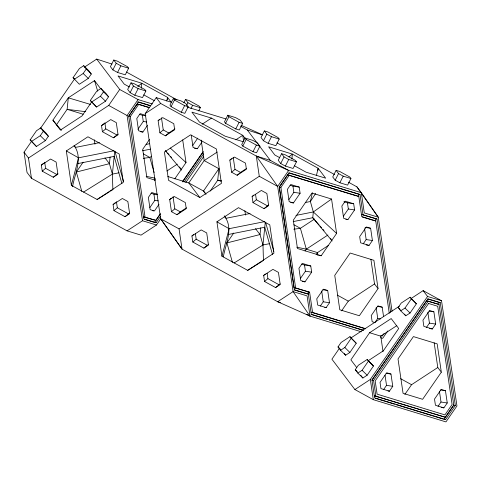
<?xml version="1.0" encoding="UTF-8"?>
<svg xmlns="http://www.w3.org/2000/svg" width="481" height="481" viewBox="0 0 481 481"><rect width="100%" height="100%" fill="white"/><g stroke="black" fill="none" stroke-linecap="round" stroke-linejoin="round"><path stroke-width="0.72" d="M72.565 186.724C74.729 173.473 83.243 158.153 74.17 145.683M110.107 157.028L109.434 163.678L112.386 174.11L112.855 189.105M83.502 192.123L112.386 174.11L114.694 151.341M141.288 88.257L141.793 83.219L118.043 75.95L124.236 84.127L129.449 86.995M167.328 99.537L167.544 97.378L141.793 83.219L137.806 86.502M201.166 140.103L204.172 160.594L218.885 168.687L217.725 180.201L210.227 191.065M223.316 256.866C225.601 243.753 233.952 228.084 224.278 215.987M260.69 227.898L260.017 234.548L262.975 244.973L263.462 260.72M234.085 262.987L262.975 244.973L265.278 222.204M291.871 159.121L292.382 154.088L268.632 146.819L274.819 154.996L279.383 157.503M312.397 192.845L310.377 201.527L313.329 211.953L312.752 217.713L332.13 240.969M317.911 170.406L318.127 168.248L292.382 154.088L288.961 156.902M166.703 100.998L167.544 97.378L171.086 102.056M316.444 175.481L318.127 168.248L325.649 178.18L306.09 172.192L294.366 165.747M109.223 191.919L97.12 199.501L71.368 185.335L78.541 157.816L114.039 150.763M262.355 261.195L247.703 270.364L221.951 256.205L229.124 228.685L264.622 221.633M113.775 60.029L110.42 66.649L112.873 69.883L117.538 72.451L125.276 74.814L128.631 68.2L127.507 66.721L117.322 61.117L113.775 60.029L116.222 63.264L120.893 65.831L128.631 68.2M112.873 69.883L116.222 63.264M117.538 72.451L120.893 65.831M131.024 82.81L127.669 89.424L130.123 92.659L134.788 95.226L142.526 97.595L145.875 90.981L144.757 89.496L134.572 83.892L131.024 82.81L133.471 86.045L138.143 88.612L145.875 90.981M130.123 92.659L133.471 86.045M134.788 95.226L138.143 88.612M173.322 98.551L169.967 105.171L171.092 106.65L181.277 112.253L184.824 113.342L188.173 106.722L185.726 103.487L181.06 100.92L173.322 98.551L174.441 100.036L184.632 105.64L188.173 106.722M171.092 106.65L174.441 100.036M183.832 102.79L185.51 99.483L189.051 100.565L199.242 106.169L200.361 107.654L198.683 110.961M181.277 112.253L184.632 105.64M186.616 105.363L187.957 102.718L185.51 99.483M190.951 108.592L192.622 105.285L200.361 107.654M227.808 115.224L224.453 121.843L225.577 123.322L235.762 128.926L239.31 130.008L242.658 123.395L240.211 120.16L235.54 117.592L227.808 115.224L228.926 116.709L239.111 122.312L242.658 123.395M225.577 123.322L228.926 116.709M235.762 128.926L239.111 122.312M245.051 138.005L241.702 144.619L242.821 146.104L253.012 151.707L256.553 152.79L259.908 146.176L257.461 142.941L252.79 140.374L245.051 138.005L246.176 139.49L256.361 145.088L259.908 146.176M242.821 146.104L246.176 139.49M253.012 151.707L256.361 145.088M264.358 130.898L261.009 137.512L263.456 140.747L268.121 143.314L275.86 145.683L279.214 139.069L278.09 137.584L267.905 131.98L264.358 130.898L266.811 134.133L271.476 136.7L279.214 139.069M263.456 140.747L266.811 134.133M268.121 143.314L271.476 136.7M281.607 153.679L278.252 160.293L280.706 163.528L285.371 166.095L293.109 168.464L296.464 161.844L295.34 160.365L285.155 154.762L281.607 153.679L284.055 156.914L288.726 159.482L296.464 161.844M280.706 163.528L284.055 156.914M285.371 166.095L288.726 159.482M336.093 170.352L332.738 176.966L335.191 180.201L339.857 182.768L347.595 185.137L350.944 178.517L349.825 177.038L339.64 171.434L336.093 170.352L338.54 173.587L343.212 176.154L350.944 178.517M335.191 180.201L338.54 173.587M339.857 182.768L343.212 176.154M315.602 193.536L310.377 201.527L305.303 202.531M30.159 139.923L36.508 130.718L40.777 127.916L45.827 132.864L48.377 136.231L45.328 140.65L36.43 146.489L30.159 139.923L36.43 146.489M73.07 77.694L79.419 68.488L83.694 65.687L88.738 70.635L91.294 74.008L88.245 78.421L79.347 84.259L73.07 77.694L74.08 78.686M160.72 218.873L156.481 225.018L141.053 235.131L127.08 230.856L31.439 178.259L27.014 172.414L24.05 152.182L31.68 141.119M40.157 128.83L74.489 79.046M31.379 141.54L40.284 135.702L43.326 131.289L40.777 127.916M74.296 79.311L83.195 73.479L86.243 69.06L83.694 65.687M91.366 102.363L82.01 115.927L60.414 130.086L52.898 120.16L68.302 97.817L94.529 80.622L100.721 88.805M56.313 125.03L67.136 109.331L68.302 97.817L90.518 104.437M90.32 100.475L96.669 91.27L100.944 88.468L105.988 93.416L108.544 96.783L105.495 101.202L96.597 107.041L90.32 100.475L96.597 107.041M91.546 102.092L100.445 96.254L103.493 91.841L100.944 88.468M31.439 178.259L28.475 158.027L108.694 105.429L119.697 89.472L96.699 59.097L84.355 67.19M81.836 191.468L76.335 172.048L83.135 162.181M156.481 225.018L142.508 220.743L127.086 115.542L138.089 99.585L152.333 103.944M138.775 104.257L137.211 104.022L128.752 116.294L130.309 116.528L138.775 104.257L149.507 107.546M361.309 331.806L310.029 316.113L277.669 301.725L182.022 249.122L160.666 218.777L145.238 113.576L156.241 97.619L171.2 102.2M137.855 129.305L143.272 121.452L142.364 115.266L139.544 114.406M140.771 131.752L142.851 132.071L147.433 125.427M149.513 139.442L142.713 149.308L146.861 177.633L155.243 180.195M154.461 180.153L155.309 178.92M149.844 207.6L154.84 200.355L153.932 194.168L151.112 193.302M192.755 145.376L197.757 138.125M174.777 178.86L186.021 162.56L182.69 139.875M159.001 204.329L154.419 210.973L150.15 209.668L148.352 197.408L151.719 192.532L157.359 194.258M194.558 148.322L197.336 148.743L201.918 142.099M155.796 220.346L143.488 216.817L155.796 220.346L160.456 213.582M182.497 181.626L203.271 151.509M160.089 214.454L154.575 222.444L144.276 219.294M182.552 181.878L202.898 152.375M155.098 222.523L156.139 222.679L160.377 216.534M184.115 182.119L203.607 153.842M185.726 182.612L203.529 156.794M218.885 168.687L203.481 191.023L205.988 194.336M232.419 262.331L226.918 242.917L233.718 233.051M365.53 328.637L312.572 312.428L309.608 292.201L294.071 287.686L279.335 187.157L287.794 174.886L358.778 196.368L357.215 196.128M309.608 292.201L295.635 287.927L280.898 187.398L289.358 175.126M288.859 199.567L293.855 192.322L292.953 186.135L290.127 185.269M293.434 202.94L300.102 193.272L299.194 187.091L290.734 184.5L287.367 189.376L289.165 201.635L293.434 202.94L290.662 202.519M305.044 251.022L306.319 249.17L327.916 235.011M316.227 254.431L317.496 252.591L328.607 245.31M300.427 278.469L305.423 271.218L304.521 265.037L301.695 264.171M343.344 216.24L348.34 208.994L347.432 202.808L343.909 201.725M321.2 255.766L336.604 233.429L331.559 199.038L312.001 193.049L293.296 220.178L297.45 248.497L321.2 255.766L318.963 255.477M305.002 281.842L311.67 272.174L310.762 265.987L302.302 263.402L298.935 268.278L300.733 280.531L305.002 281.842L302.23 281.415M347.919 219.613L354.587 209.944L353.679 203.758L345.214 201.172L341.853 206.048L343.65 218.302L347.919 219.613L345.839 219.294M320.31 306.066L323.25 301.797L321.669 290.981M363.221 243.837L366.167 239.568L364.58 228.752M326.13 307.63L329.497 302.747L327.699 290.494L323.43 289.189L316.763 298.851L317.67 305.038L326.13 307.63L324.747 307.413M369.047 245.4L372.414 240.518L370.617 228.265L366.342 226.96L359.68 236.622L360.588 242.809L369.047 245.4L366.269 244.973M341.582 310.87L348.292 301.148L374.519 283.952L370.893 259.259M378.054 288.624L359.349 315.746L339.79 309.764L334.746 275.373L350.15 253.03L373.899 260.299L378.054 288.624L374.519 283.952M338.017 346.921L341.065 342.502L349.964 336.67L356.235 343.236L349.885 352.441L345.617 355.243L340.566 350.294L338.017 346.921L340.542 349.398M339.526 348.136L331.908 359.187L354.906 389.556L373.298 399.675L445.947 421.903L456.95 405.946L441.528 300.745L423.13 290.632L411.225 298.436M340.566 350.294L344.841 347.492L351.19 338.287L349.964 336.67M374.789 322.733L377.735 318.464L376.148 307.654M368.314 360.66L383.303 350.835L398.707 328.499L391.191 318.566L369.594 332.726L350.883 359.854L356.637 367.448M355.267 369.703L358.315 365.283L367.213 359.451L373.484 366.011L367.135 375.216L362.866 378.018L357.816 373.07L355.267 369.703L357.287 371.681M398.178 307.473L401.226 303.054L410.125 297.222L416.402 303.788L410.052 312.993L405.778 315.789L400.733 310.846L398.178 307.473L400.198 309.451M384.024 333.555L382.335 336.009L380.898 335.57M387.752 330.982L382.678 338.341L380.537 337.692M357.816 373.07L362.091 370.274L368.434 361.069L367.213 359.451M400.733 310.846L405.002 308.044L411.351 298.839L410.125 297.222M354.906 389.556L370.334 379.443L427.555 296.47L423.13 290.632M426.677 300.908L371.999 380.188L373.563 380.429L428.24 301.142L438.985 304.431L426.677 300.908L428.24 301.142M383.579 389.622L386.52 385.353L385.04 375.258M426.497 327.393L429.437 323.124L427.856 312.313M389.406 391.185L392.767 386.309L390.969 374.05L386.7 372.745L380.032 382.407L380.94 388.594L389.406 391.185L388.017 390.975M432.317 328.956L435.684 324.08L433.886 311.82L429.617 310.516L422.949 320.184L423.857 326.371L432.317 328.956L429.545 328.535M404.852 394.426L411.562 384.704L437.788 367.508L434.169 342.815M441.324 372.18L422.619 399.302L403.06 393.32L398.015 358.928L413.419 336.592L437.169 343.855L441.324 372.18L437.788 367.508M438.065 406.295L441.005 402.026L439.424 391.209M443.885 407.858L447.252 402.976L445.454 390.722L441.185 389.418L434.517 399.08L435.425 405.267L443.885 407.858L441.113 407.431M445.262 417.231L374.278 395.749L445.262 417.231L453.721 404.96M427.711 298.99L438.696 302.351L453.775 405.212L444.041 419.33L445.604 419.564L455.339 405.453L440.253 302.591L427.898 298.809L371.945 379.936L374.573 397.829L445.604 419.564M41.348 165.103L50.601 159.037L56.121 162.073L57.9 174.212L53.271 177.242L42.238 171.176L41.348 165.103L43.585 163.197M42.238 171.176L45.593 168.314L44.703 162.247M101.515 125.655L110.768 119.589L116.288 122.625L118.067 134.764L113.438 137.794L102.405 131.728L101.515 125.655L103.752 123.749M102.405 131.728L105.76 128.866L104.87 122.793M53.271 177.242L57.786 173.623M113.438 137.794L117.953 134.175M158.117 120.659L162.74 117.623L173.779 123.695L174.669 129.762L165.41 135.828L159.896 132.798L158.117 120.659L159.794 119.228M159.896 132.798L163.251 129.936L161.472 117.797M165.41 135.828L168.771 132.972L174.94 128.926M113.083 204.557L122.336 198.491L127.856 201.521L129.636 213.66L125.006 216.697L113.973 210.624L113.083 204.557L115.32 202.651M113.973 210.624L117.328 207.768L116.438 201.695M125.006 216.697L129.521 213.077M169.685 199.561L174.308 196.525L185.347 202.591L186.237 208.664L176.978 214.73L171.464 211.694L169.685 199.561L171.362 198.13M229.846 160.107L234.475 157.077L245.508 163.143L246.398 169.216L237.145 175.282L231.626 172.246L229.846 160.107L231.523 158.676M171.464 211.694L174.819 208.832L173.04 196.699M176.978 214.73L180.339 211.868L186.508 207.822M231.626 172.246L234.981 169.384L233.201 157.251M237.145 175.282L240.5 172.42L246.669 168.374M191.931 235.973L201.19 229.906L206.704 232.936L208.483 245.076L203.86 248.112L192.821 242.045L191.931 235.973L193.609 234.542M192.821 242.045L196.176 239.183L195.388 233.784M252.098 196.525L261.351 190.458L266.871 193.488L268.651 205.627L264.021 208.664L252.988 202.591L252.098 196.525L253.776 195.094M252.988 202.591L256.343 199.735L255.549 194.336M203.86 248.112L208.369 244.492M264.021 208.664L268.536 205.044M263.666 275.427L272.919 269.354L278.439 272.39L280.219 284.53L275.589 287.566L264.556 281.493L263.666 275.427L265.344 273.996M264.556 281.493L267.911 278.631L267.117 273.238M275.589 287.566L280.104 283.946M295.947 215.41L313.329 211.953L331.559 199.038M71.368 185.335L66.33 150.944L87.927 136.784L119.192 153.98L123.346 182.305L97.12 199.501M145.238 113.576L160.666 103.463L256.313 156.066L288.672 170.454L361.321 192.683L378.252 217.19L392.051 311.273M151.677 156.235L149.825 157.449L143.218 158.345M202.218 124.182L211.472 118.11L242.743 135.305L244.949 138.227M166.847 171.02L177.333 164.141M217.238 152.032L204.172 160.594L188.768 182.93L199.825 197.535L221.422 183.375L216.378 148.984L190.626 134.818L164.406 152.014L168.554 180.339L199.825 197.535M235.894 139.797L242.743 135.305L243.602 141.192M127.08 230.856L142.508 220.743M179.058 228.89L182.022 249.122L160.666 218.777L179.058 228.89L259.277 176.293L277.669 186.412L293.091 291.612L310.029 316.113L306.746 314.309M221.951 256.205L216.913 221.813L238.51 207.654L269.775 224.849L273.93 253.168L247.703 270.364M314.604 219.005L300.409 228.313L293.801 229.215M351.058 337.884L399.32 306.247M369.594 332.726L380.766 336.147L396.813 325.631M110.498 191.125L113.041 189.526M76.335 172.048L109.434 163.678L104.936 157.816M226.918 242.917L260.017 234.548L255.519 228.685M99.495 142.641L75.583 147.39L74.116 145.713M146.086 144.396L149.705 143.681M77.958 163.57L114.183 156.373L121.873 183.501M142.604 150.727L150.571 149.146M112.386 174.11L118.999 172.793M250.078 213.504L226.172 218.254L224.212 216.023M228.541 234.439L264.766 227.242L272.456 254.371M293.188 221.597L312.752 217.713L319.113 224.964M262.975 244.973L269.588 243.663M85.744 111.718L67.136 109.331L83.201 114.25M221.446 180.676L217.725 180.201L221.212 181.271M142.364 115.266L145.833 115.795M143.272 121.452L146.741 121.982M288.889 172.992L360.047 194.528L363.017 214.754L376.984 219.029L390.656 312.277M292.953 186.135L299.194 187.091M279.335 187.157L280.898 187.398M293.855 192.322L300.102 193.272M347.432 202.808L353.679 203.758M348.34 208.994L354.587 209.944M363.017 214.754L361.453 214.52L376.984 219.029M374.675 220.713L375.715 220.875L361.742 216.6L358.489 194.288M153.932 194.168L157.401 194.697M365.067 227.417L370.617 228.265M154.84 200.355L158.309 200.884M366.167 239.568L372.414 240.518M152.339 210.654L153.728 210.864M304.521 265.037L310.762 265.987M305.423 271.218L311.67 272.174M438.696 302.351L440.253 302.591M322.841 289.754L327.699 290.494M294.071 287.686L295.635 287.927M429.028 311.081L433.886 311.82M306.776 293.801L308.333 294.041L294.366 289.766L279.281 186.905L289.015 172.793L360.047 194.528M377.326 306.421L382.185 307.167L383.555 316.54M323.25 301.797L329.497 302.747M429.437 323.124L435.684 324.08M377.735 318.464L380.513 318.891M312.572 312.428L311.009 312.193L365.398 328.836M386.111 373.31L390.969 374.05M440.596 389.983L445.454 390.722M386.52 385.353L392.767 386.309M441.005 402.026L447.252 402.976M453.775 405.212L455.339 405.453M146.188 176.329L155.002 178.15M296.771 247.198L306.319 249.17L317.496 252.591L317.929 255.519M96.699 59.097L111.977 64.093M187.578 107.209L226.04 118.981M211.472 118.11L191.913 112.127L199.435 122.054L225.18 136.219L243.344 141.775M240.71 126.353L247.282 129.966L262.56 134.963M150.631 105.658L138.432 101.924L128.698 116.035L143.783 218.897L156.139 222.679M137.59 101.906L150.505 105.856M137.211 104.022L148.665 107.522M145.791 115.356L140.145 113.63L136.784 118.512L138.582 130.766L142.851 132.071M256.313 156.066L270.28 160.341L288.672 170.454L277.669 186.412L256.313 156.066L259.277 176.293M287.794 174.886L356.499 195.911M197.336 148.743L193.061 147.439L191.27 135.179M362.277 217.003L374.152 220.635M167.815 176.521L188.768 182.93L203.481 191.023L205.844 193.861M427.555 296.47L441.528 300.745M382.185 307.167L377.91 305.856L371.248 315.524L372.156 321.711L374.976 322.571M294.198 289.959L306.072 293.59M280.459 302.579L277.669 301.725L293.091 291.612L307.064 295.887L310.029 316.113M363.678 330.303L311.303 314.273L308.044 291.961M311.177 314.472L327.675 319.522M329.112 319.961L362.836 330.279M375.162 398.25L394.534 404.178M395.971 404.617L443.326 419.107M241.023 125.246L261.249 134.241M276.972 142.887L334.62 174.591M348.382 182.161L356.896 186.844L361.321 192.683L364.285 212.915L378.252 217.19L362.025 194.126M187.957 102.718L192.622 105.285M126.389 72.018L176.834 99.759M143.783 94.877L154.203 100.607M119.697 89.472L138.089 99.585M163.251 129.936L168.771 132.972M234.981 169.384L240.5 172.42M108.694 105.429L127.086 115.542M256.343 199.735L267.376 205.802M293.897 224.729L300.409 228.313L306.319 249.17M105.76 128.866L116.793 134.933M143.314 153.866L149.825 157.449L154.106 172.553M337.349 295.124L348.292 301.148M174.819 208.832L180.339 211.868M196.176 239.183L207.215 245.25M267.911 278.631L278.944 284.704M45.593 168.314L56.632 174.381M117.328 207.768L128.361 213.835M400.619 378.685L411.562 384.704M216.913 221.813L229.124 228.685M66.33 150.944L78.541 157.816M313.329 211.953L336.604 233.429M170.322 148.076L186.021 162.56M411.351 298.839L416.402 303.788M405.002 308.044L410.052 312.993M86.243 69.06L91.294 74.008M103.493 91.841L108.544 96.783M83.195 73.479L88.245 78.421M351.19 338.287L356.235 343.236M100.445 96.254L105.495 101.202M368.434 361.069L373.484 366.011M344.841 347.492L349.885 352.441M362.091 370.274L367.135 375.216M43.326 131.289L48.377 136.231M40.284 135.702L45.328 140.65M320.087 226.082L321.555 227.754M323.028 229.431L324.002 230.543M165.59 150.751L166.57 151.864M167.55 152.982L169.017 154.654M170.484 156.331L171.464 157.443M165.476 150.812L181.541 170.1M52.898 120.16L61.406 130.369M404.503 314.105L405.778 315.789M330.423 238.317L331.259 239.424M247.282 129.966L258.105 144.258M259.006 145.448L270.28 160.341M156.241 97.619L160.666 103.463M344.342 353.553L345.617 355.243M360.738 375.21L362.866 378.018M179.425 166.901L181.096 169.108M24.05 152.182L28.475 158.027M356.896 186.844L361.165 192.911M94.529 80.622L97.673 91.18M265.554 222.204L273.845 251.473M114.965 151.335L123.467 181.319M375.42 218.795L389.261 313.269M380.766 336.147L383.02 351.515M373.563 380.429L375.841 395.989M370.334 379.443L373.298 399.675M244.877 210.708L245.52 215.061M130.309 116.528L145.052 217.057M94.294 139.839L94.931 144.198M428.583 303.481L375.174 380.922L377.11 394.143L444.919 414.893L452.11 404.467L437.716 306.271L428.583 303.481"/></g></svg>
